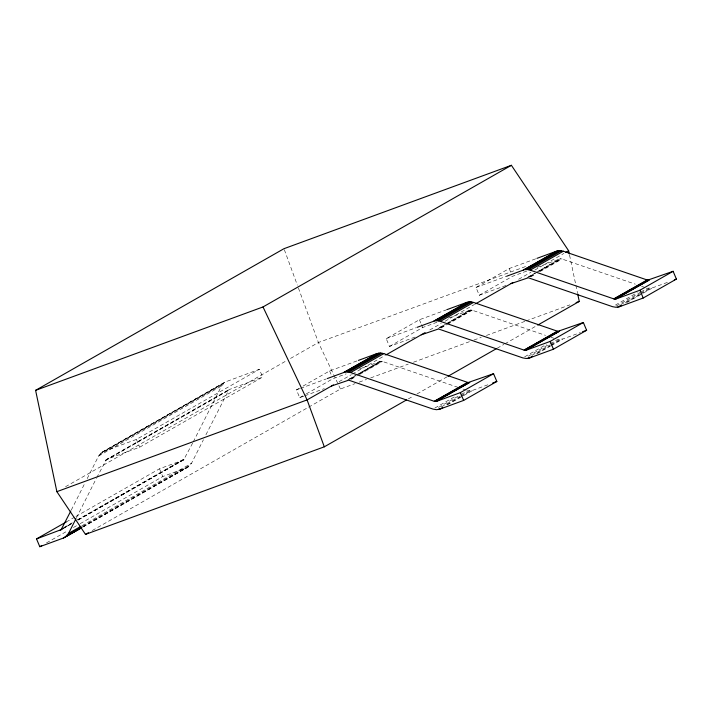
<?xml version="1.0" encoding="UTF-8"?>
<svg xmlns="http://www.w3.org/2000/svg" width="712" height="712" viewBox="0 0 712 712"><rect width="100%" height="100%" fill="white"/><g stroke="black" fill="none" stroke-linecap="round" stroke-linejoin="round"><path stroke-width="0.53" stroke-dasharray="3.56 2.67" d="M71.289 510.05L84.692 483.537M87.175 478.633L98.594 456.045L102.163 452.147L225.125 382.024L259.382 369.288L262.648 377.066L139.685 447.189L106.489 459.427L96.859 477.414M76.504 517.668L96.36 478.402M77.964 520.143L183.634 459.881L192.765 442.873M193.264 441.885L221.557 385.922L225.125 382.024M83.251 526.871L187.959 467.152L191.528 463.254L203.445 439.696M205.928 434.783L228.979 389.651L262.648 377.066M102.163 452.147L226.71 381.267M100.748 453.197L223.719 383.074M99.546 454.514L222.518 384.382M98.594 456.045L221.557 385.922M103.747 451.39L136.41 439.411L259.382 369.288M106.017 459.774L229.976 389.046M105.616 460.21L228.579 390.087M105.296 460.726L228.258 390.603M65.531 486.723L286.651 360.628M290.505 358.43L318.415 342.517L527.975 265.665M303.81 396.148L299.707 397.652L296.432 389.865L299.28 388.245M303.072 386.082L329.612 370.943L357.388 360.762M415.123 337.052L389.491 346.45L386.216 338.663L419.395 319.741L447.172 309.56M505.929 285.476L479.274 295.249L475.999 287.461L509.178 268.54L535.922 258.732M66.305 521.932L74.947 517.001M75.908 516.458L159.488 468.79L183.634 459.881M63.777 527.61L72.428 522.679M77.234 519.938L184.826 458.581M62.505 528.669L71.147 523.738M77.875 519.902L184.506 459.089M62.104 529.105L70.746 524.174M78.436 519.787L184.105 459.525M63.982 528.064L71.672 523.685M299.707 397.652L305.395 394.404M306.338 393.87L332.887 378.731L346.219 373.845M389.491 346.45L422.67 327.529L437.026 322.26M479.274 295.249L512.453 276.327L527.832 270.685M46.52 542.864L67.658 530.814M73.416 527.521L79.183 524.237M80.144 523.685L162.763 476.577L187.959 467.152M82.014 525.705L191.528 463.254M82.975 526.15L190.576 464.794M82.734 526.916L189.374 466.102M82.628 527.085L186.375 467.918M339.072 381.668L351.399 374.645M352.342 374.103L384.818 355.582M429.808 329.932L441.182 323.444M444.973 321.281L474.601 304.38M518.639 279.264L530.965 272.242M534.757 270.079L563.94 253.436M348.916 379.22L355.546 375.438M356.498 374.895L380.199 361.376L381.899 361.242L457.825 387.292M439.642 327.476L445.329 324.236M446.282 323.693L469.982 310.174L471.682 310.04L545.517 335.37M528.482 276.817L535.112 273.034M536.065 272.491L559.766 258.972L561.465 258.839L635.3 284.168M347.563 380.155L355.146 375.829M358.937 373.667L380.742 361.233M438.298 328.41L444.929 324.627M448.72 322.465L470.525 310.032M527.129 277.751L534.712 273.426M538.503 271.263L560.308 258.83M350.028 379.024L355.715 375.785M359.515 373.622L381.32 361.189M440.764 327.289L445.507 324.583M446.451 324.04L471.104 309.987M529.594 276.621L535.291 273.381M539.082 271.219L560.887 258.785M350.615 379.078L356.303 375.838M357.255 375.295L381.899 361.242M440.399 327.876L446.086 324.636M447.038 324.094L471.682 310.04M530.182 276.674L535.869 273.435M539.66 271.272L561.465 258.839M351.203 379.229L355.938 376.523M359.729 374.361L382.486 361.393M440.986 328.027L446.673 324.788M447.617 324.245L472.27 310.192M530.769 276.826L535.504 274.12M540.248 271.423L562.053 258.99M92.257 530.538L307.62 407.718M308.581 407.175L340.452 388.992L355.057 383.643M408.332 398.907L413.156 396.148M417.018 393.95L446.958 376.87M497.181 348.23L503.936 344.377M504.906 343.825L536.777 325.651M434.907 408.012L455.769 396.121M524.691 356.81L546.496 344.377M615.426 305.065L637.231 292.632M438.556 407.38L460.361 394.946M461.314 394.404L467.944 390.621L473.062 390.203L489.598 384.142M528.34 356.178L549.201 344.288M550.145 343.745L557.727 339.419L562.845 339.001L580.413 332.557M616.227 306.062L639.928 292.543M640.88 292L647.511 288.218L652.628 287.799L669.164 281.738M441.262 406.997L460.219 396.183M461.171 395.649L469.706 390.781M531.998 355.261L550.002 344.982M550.954 344.448L559.49 339.579M620.828 304.594L639.794 293.78M640.738 293.246L649.273 288.378M446.771 404.692L460.041 397.127M460.993 396.584L471.424 390.639M536.554 353.49L549.833 345.925M550.777 345.382L561.207 339.437M625.394 302.831L639.616 294.724M640.56 294.181L650.99 288.235M447.465 404.799L473.062 390.203M537.249 353.597L550.518 346.032M551.471 345.489L562.845 339.001M627.032 302.395L652.628 287.799M475.999 287.461L506.855 276.149M537.062 267.303L559.766 258.972M386.216 338.663L416.048 327.725M448.302 318.13L469.982 310.174M296.432 389.865L299.521 388.734M300.544 388.36L326.256 378.926M359.542 368.95L380.199 361.376M304.834 395.774L324.307 388.627M359.222 382.113L366.529 379.434M370.694 377.903L408.243 364.135M413.45 362.23L469.769 341.573M473.943 340.042L481.241 337.372M486.456 335.459L525.038 321.308M526.079 320.925L569.885 304.861M641.574 286.331L644.716 287.408M550.75 337.168L554.933 338.609M463.058 389.09L466.2 390.167M340.452 388.992L318.415 342.517L297.75 286.224M509.178 268.54L510.816 272.429M419.395 319.741L421.032 323.631M421.442 324.61L422.67 327.529M329.612 370.943L331.659 375.811M159.488 468.79L162.763 476.577M136.41 439.411L139.685 447.189M284.355 249.734L297.367 285.183M569.538 255.065L575.652 284.177M575.875 285.254L577.459 292.801"/><path stroke-width="1.07" d="M70.791 511.029L61.143 529.648L36.526 538.913L39.792 546.7L63.413 538.041L81.328 527.966M64.997 537.275L68.566 533.377L76.015 518.648M406.401 400.002L324.307 446.816L85.493 534.392L56.871 491.663L35.6 390.336L283.972 248.693L511.385 165.3L568.63 250.757L569.315 253.988M35.6 390.336L263.013 306.943L511.385 165.3M36.526 538.913L66.305 521.932M60.146 530.253L62.594 528.909M327.289 378.553L343.745 372.518L376.924 353.597L380.279 353.018L383.795 353.624L468.087 382.558L493.558 373.702L496.834 381.481L463.654 400.411L439.882 409.124L436.518 409.703L433.012 409.097L348.72 380.163L331.489 385.993M417.072 327.351L433.528 321.317L466.707 302.395L470.062 301.817L473.578 302.422L557.87 331.356L583.342 322.5L586.617 330.279L553.438 349.209L529.666 357.922L526.302 358.501L522.795 357.896L438.503 328.962L421.273 334.791M506.855 276.149L523.311 270.115L556.49 251.194L559.846 250.615L563.361 251.22L647.653 280.154L673.125 271.299L676.4 279.077L643.221 298.008L619.449 306.721L616.094 307.299L612.578 306.694L528.286 277.76L511.056 283.59M343.745 372.518L378.562 353.161M433.528 321.317L468.345 301.959M523.311 270.115L558.128 250.757M39.792 546.7L41.714 545.606M345.382 372.082L347.1 371.94L380.279 353.018M435.166 320.881L436.883 320.738L470.062 301.817M524.949 269.679L526.666 269.537L559.846 250.615M347.1 371.94L348.862 372.1L382.041 353.179M436.883 320.738L438.645 320.898L471.825 301.977M526.666 269.537L528.429 269.697L561.608 250.775M68.566 533.377L81.052 526.257M348.862 372.1L350.607 372.554L383.795 353.624M438.645 320.898L440.39 321.352L473.578 302.422M528.429 269.697L530.173 270.151L563.361 251.22M67.604 534.917L81.052 527.245M66.403 536.225L81.773 527.467M63.413 538.041L80.705 528.179M333.385 384.916L307.095 399.913L56.871 491.663M385.77 355.039L425.064 332.629M475.563 303.837L512.952 282.513M565.817 252.36L568.63 250.757M85.493 534.392L88.395 532.745M447.928 376.319L496.211 348.782M537.738 325.099L579.265 301.425L577.681 293.878M350.607 372.554L434.32 401.328L467.499 382.406M440.39 321.352L524.103 350.126L557.282 331.205M530.173 270.151L613.886 298.924L647.066 280.003M434.32 401.328L468.087 382.558M524.103 350.126L557.87 331.356M613.886 298.924L647.653 280.154M434.907 401.479L468.674 382.611M524.691 350.277L558.457 331.409M614.474 299.076L648.24 280.208M435.486 401.532L469.244 382.567M525.269 350.331L559.027 331.365M615.052 299.129L648.81 280.163M436.064 401.488L469.787 382.415M525.848 350.286L559.57 331.214M615.631 299.084L649.353 280.012M436.607 401.346L460.379 392.623L493.558 373.702M526.391 350.144L550.162 341.422L583.342 322.5M616.174 298.942L639.946 290.22L673.125 271.299M438.245 409.56L440.141 408.483M528.028 358.358L529.924 357.282M617.811 307.157L620.65 305.537M439.882 409.124L442.722 407.504M529.666 357.922L532.505 356.303M619.449 306.721L621.345 305.644M536.955 258.358L556.49 251.194M447.172 309.56L466.707 302.395M358.412 360.388L376.924 353.597M576.142 302.564L579.265 301.425M674.335 279.843L676.4 279.077M582.478 331.801L586.617 330.279M492.695 383.003L496.834 381.481M263.013 306.943L307.095 399.913L324.307 446.816M639.946 290.22L643.221 298.008M550.162 341.422L553.438 349.209M460.379 392.623L463.654 400.411"/></g></svg>
